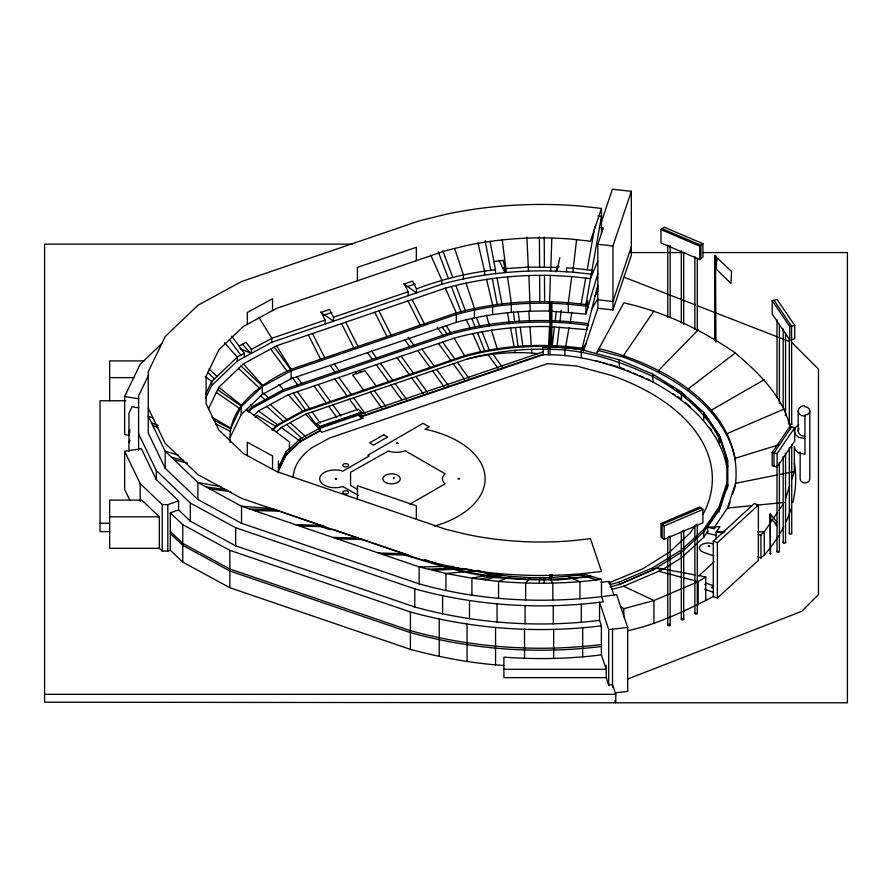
<?xml version="1.0" encoding="UTF-8"?>
<svg xmlns="http://www.w3.org/2000/svg" width="892" height="892" viewBox="0 0 892 892"><rect width="100%" height="100%" fill="white"/><g stroke="black" fill="none" stroke-linecap="round" stroke-linejoin="round"><path stroke-width="1.34" d="M597.818 261.055L590.471 278.65L571.739 276.542L550.364 275.405L549.338 311.074L585.866 314.062L597.818 273.744M551.825 238.365L550.698 270.945L572.842 272.127L591.931 274.268L591.931 270.332L572.842 268.191L566.565 267.856L566.565 271.792M247.664 411.134L252.436 406.585L283.511 389.67L450.616 332.616C495.272 320.295 542.392 317.541 588.263 323.685L586.791 329.639L549.539 326.595L548.513 346.43L582.197 349.207L585.866 343.788M549.873 320.574L550.409 310.829M539.236 583.145L539.582 579.778M539.638 579.265L539.794 577.648M544.053 583.156L544.399 579.8M544.455 579.287L544.622 577.67M556.151 271.893L556.798 266.507L559.195 266.641M552.248 345.65L554.478 326.862M555.181 320.852L556.318 311.297M557.054 345.906L559.273 327.119M559.986 321.109L561.28 310.182M571.739 276.542L568.327 302.644L568.327 312.1M576.567 239.692L572.842 272.127M581.138 304.083L585.732 278.114M587.204 269.808L594.852 226.59M585.866 314.062L585.866 304.607L601.487 216.321L597.941 215.92M569.007 327.643L565.595 347.345M571.828 312.222L570.1 323.227L588.263 325.268M559.841 257.688L556.965 271.279L556.965 267.344L528.465 267.098L504.905 268.637L504.905 272.573L499.007 260.23M581.584 350.701L597.818 285.027M597.818 287.001L595.979 294.438L597.818 288.963M804.963 436.288L801.284 435.519L798.964 433.512L798.184 430.992L798.184 410.922L798.964 408.402L801.284 406.395L804.595 405.626L804.963 406.741L807.383 407.298L809.144 408.826L809.791 410.922L809.791 478.826L809.144 480.922L807.383 482.449L804.963 483.007L802.555 482.449L800.793 480.922L800.146 478.826L800.146 452.088M798.184 430.992L798.964 428.483M809.791 410.922L809.144 413.007L807.383 414.535L804.963 415.092L804.963 454.262L798.741 453.069L795.307 450.103L794.27 446.747M682.48 548.993L703.755 529.413L719.063 506.868L726.857 483.063M726.857 485.426L719.063 509.22L703.755 531.777L682.48 551.356M727.816 484.891L720 508.786L707.467 527.239L707.467 533.338L707.824 532.825M716.008 538.991L716.008 532.178L720.045 526.637L707.467 527.239L714.659 528.867L714.659 526.893L727.448 508.061L735.532 483.341L776.977 475.001M727.872 508.73L730.002 502.218M732.555 494.413L735.532 485.304M785.495 498.606L789.71 485.705M791.828 479.249L794.359 471.511L794.359 446.847M615.268 692.816L627.667 691.434L627.667 627.455L616.64 594.663C550.966 604.263 483.23 601.877 419.162 583.914L241.509 523.258L197.901 499.52L165.21 468.278L148.25 433.111L148.25 371.696L165.21 336.529L197.901 305.287L241.509 281.549L419.162 220.893L445.955 214.281A274.201 158.308 0 0 1 579.945 206.03L601.487 208.449L590.471 241.241L571.739 239.145A216.265 124.858 0 0 0 466.059 245.646L445.376 250.752L276.509 308.409L243.338 326.461L218.83 349.898L206.108 376.268L206.108 403.641L218.83 430.011L243.338 453.448L276.509 471.489L445.376 529.146L466.059 534.252A216.265 124.858 0 0 0 571.739 540.764L590.471 538.668L601.487 571.46L579.945 573.868A274.201 158.308 0 0 1 445.955 565.628L419.162 559.005L241.509 498.349L197.901 474.622L165.21 443.369L148.25 408.202M600.873 223.502L612.403 189.204L631.335 191.323L631.335 255.302L612.96 309.959L597.818 308.253L583.368 351.236M597.818 308.253L597.818 244.285L603.327 227.884L600.807 227.605M612.96 309.959L612.96 245.98L631.335 191.323M631.335 246.839L612.96 301.496L597.818 299.79M129.585 435.385L124.635 434.594L124.635 396.505L140.189 364.248L161.731 343.654M148.618 375.086L138.606 395.836L138.606 450.616M128.961 431.895L129.998 429.743M128.961 433.858L129.998 431.717M128.961 442.22L129.998 440.079M205.439 394.509L211.683 381.575L237.283 357.101L244.33 353.265L231.764 336.217M205.439 398.445L211.683 385.511L237.283 361.037L271.848 342.227L441.875 284.18C477.253 274.379 514.026 270.198 550.698 270.945M208.516 408.67L218.83 387.295L243.338 363.858L276.509 345.817L445.376 288.161C479.495 278.705 514.996 274.68 550.364 275.405M230.214 442.443C226.88 406.44 262.348 382.59 291.093 369.31L456.291 312.902C498.338 301.306 542.704 298.798 585.866 304.607M230.214 429.442L241.175 406.741L262.281 386.57L291.093 370.882L456.291 314.475C498.338 302.89 542.704 300.37 585.866 306.19L587.705 300.715L587.705 308.599M230.214 437.325L241.175 414.613L262.281 394.442L291.093 378.754L456.291 322.347C486.541 313.984 517.984 310.438 549.338 311.074M278.438 467.308L285.853 451.932L289.443 448.498M278.438 470.262L285.853 454.887L300.147 441.217L320.261 430.278L307.985 413.375M278.438 470.853L285.853 455.478L300.147 441.808L320.261 430.869L320.261 426.733L316.827 423.377L358.328 409.205L361.762 412.561L361.762 418.471L358.328 415.115L358.328 413.342L319.414 426.621M596.313 353.41L623.831 302.834C663.96 311.765 701.547 329.683 735.287 352.976C758.746 372.945 782.719 396.081 790.134 427.09M595.131 295.899L597.818 291.249M591.931 308.822L597.818 298.653M695.202 525.477L689.917 533.26L669.167 552.36M702.673 514.461L704.167 512.264A209.375 120.877 0 0 0 611.31 375.376L576.466 365.988L547.465 363.635L329.594 438.028L312.267 447.461A86.502 49.941 0 0 0 293.1 477.465M682.48 556.864L703.755 537.285L708.137 530.84M772.193 452.456L789.799 426.532L794.727 427.647L794.727 441.038L777.133 466.951L772.193 465.836L772.193 452.456L777.133 453.571L794.727 427.647M791.594 426.945L773.988 452.857L773.988 466.248M777.322 512.632L764.299 531.822L760.943 534.921L758.222 534.754M778.861 510.38L783.455 503.612M653.947 310.951L623.698 355.295L623.698 357.257C671.866 374.908 724.003 406.217 735.532 460.149M596.48 353.6L598.933 350.578L598.933 348.605C661.987 363.735 743.66 407.889 735.532 483.988M591.931 576.5L557.678 579.99L528.465 579.733L525.622 583.089L525.622 600.115M424.904 559.563C458.087 572.151 493.544 577.771 528.9 579.22L530.261 577.615L549.338 577.682L585.866 574.704L601.487 579.332L601.487 596.358L603.327 601.821C540.452 609.994 475.938 605.779 414.791 588.887L235.678 527.73L190.33 503.055L156.278 470.497L138.606 433.869M698.191 329.85L658.775 370.269L658.775 372.243M715.942 255.87L714.693 255.87M770.666 514.294L770.041 514.294M770.041 553.575L770.666 553.575M248.455 411.959L252.436 408.157L283.511 391.242L450.616 334.188C489.396 323.45 530.026 320.094 570.1 323.227M253.707 415.549L258.49 410.978L288.183 394.822L454.117 338.168C485.125 329.594 517.393 325.948 549.539 326.595M255.268 417.244L257.141 415.46L275.717 426.365M271.971 429.933L277.423 424.726L302.767 410.944L465.033 355.529C503.043 345.059 543.172 342.907 582.197 348.226L582.197 349.207M272.584 430.334L277.423 425.707L302.767 411.926L465.033 356.521C492.172 349.017 520.393 345.862 548.513 346.43M276.487 431.996L281.214 427.48L305.677 414.167L467.218 359.008C494.101 351.615 522.088 348.482 549.94 349.296L550.899 349.352C586.59 349.631 620.932 361.65 652.955 376.58C686.55 394.632 718.997 422.083 726.857 461.209M289.443 449.089L300.147 438.864L320.261 427.915M713.288 596.603L713.288 541.243L754.298 503.512L758.378 504.995L758.378 560.354L717.38 598.086L713.288 596.603C685.97 610.541 657.995 624.199 627.756 630.689M717.38 598.086L717.38 542.726L758.378 504.995M698.949 575.764L714.124 561.793M705.527 585.107L704.736 584.36M757.877 556.887L760.943 558.002L764.299 554.902L764.299 531.822L757.509 531.777M798.741 424.67L795.307 427.636L794.27 430.992L795.307 434.359L798.741 437.325L804.963 438.507M708.226 546.183C712.641 547.03 706.91 545.971 709.04 546.462M708.438 545.993L709.296 546.25M549.94 346.943L550.498 301.608L550.899 346.988M660.983 229.59L664.139 227.125L702.907 243.683L702.907 257.063L699.752 259.527L660.983 242.97L660.983 229.59L699.752 246.136L702.907 243.683M735.287 352.976L688.39 388.734L688.39 390.696M668.008 553.073L642.619 568.906L608.645 583M610.072 584.572L619.238 582.097L652.955 567.691L681.466 549.929L681.466 557.801L663.113 569.241M619.238 582.097L619.238 584.461L652.955 570.055L681.466 552.293M694.968 574.916L656.947 567.803L619.728 584.349L610.072 586.936M611.968 589.389L623.698 586.222L658.775 571.248L662.6 568.862M705.762 600.004L705.762 576.923L698.191 581.651L653.947 600.55L623.831 608.667L620.442 606.515M409.852 504.192L445.13 483.821L444.64 483.419A15.432 8.909 0 0 1 444.383 474.511L445.13 473.842L405.158 450.761L403.831 451.24A15.432 8.909 0 0 1 388.399 450.984L350.556 472.281L350.556 485.382L357.781 489.541M764.299 379.68L711.537 410.041L711.537 412.004M239.045 346.085L246.058 342.272L251.354 349.452L251.354 353.388L239.981 348.716M251.354 349.452L271.848 338.291L325.167 320.083L321.243 312.312L329.549 309.479L333.474 317.251L333.474 321.187L320.451 312.022M784.224 409.015L727.448 433.456L727.448 435.43M660.983 523.548L699.752 506.99L702.907 509.455L702.907 522.846L664.139 539.392L660.983 536.939L660.983 523.548L664.139 526.012L664.139 539.392M700.9 507.894L662.132 524.44L662.132 537.831M664.139 526.012L702.907 509.455M528.465 579.733L506.355 578.373L498.561 581.417L471.913 578.217L445.955 573.5L419.162 566.888L241.509 506.232L197.901 482.494L165.21 451.252L148.25 416.085L153.257 418.248M507.548 577.904L511.294 576.444L530.261 577.615M627.879 678.979L801.785 611.299L818.466 594.607L818.466 369.121L791.84 342.495M178.59 500.88L156.278 479.562L141.349 448.631L124.635 451.319L140.189 483.564L162.232 504.638L167.819 504.638L178.59 500.88L178.59 509.945L190.33 521.162L235.678 545.848L414.791 606.995C474.711 623.508 537.876 628.001 599.547 620.353L601.375 625.827L601.375 654.862L606.226 669.268L606.226 677.63L608.734 685.089L612.514 684.666L615.77 694.333L615.77 702.796L847.4 702.796L847.4 252.581L702.762 252.581M503.913 665.488C472.281 663.47 441.005 657.594 410.42 649.376L229.846 587.716L182.76 562.094L170.327 550.219L170.327 512.822L178.59 509.945M159.322 548.312L159.322 516.814L141.85 500.111L109.671 500.111L109.671 548.312L159.322 548.312L162.232 551.1L167.819 551.1L170.327 550.219M322.826 315.5L331.846 312.423M407.555 286.566L415.293 283.924M333.474 317.251L408.179 291.751L404.254 283.979L412.55 281.136L416.475 288.908L416.475 292.844L403.452 283.678M416.475 288.908C441.897 279.296 468.445 272.707 495.473 269.763L490.076 241.342M320.261 426.733L361.762 412.561M361.762 413.743L543.195 351.794M319.414 428.394L358.328 415.115M543.195 354.157L361.762 416.107L359.019 412.316M361.762 416.698L543.195 354.748C581.506 353.801 618.691 365.876 652.955 382.088C686.55 400.14 718.997 427.591 726.857 466.717M735.532 458.176L778.671 444.84M480.52 579.254L490.745 576.5M492.328 576.076L497.245 574.749M485.237 579.822L495.473 577.068C464.007 574.448 434.148 563.543 404.254 554.98M497.045 576.645L501.962 575.318M772.193 300.682L777.133 299.567L794.727 325.48L794.727 338.871L789.799 339.986L772.193 314.062L772.193 300.682L789.799 326.595L789.799 339.986M789.799 326.595L794.727 325.48M467.218 359.008C490.299 353.21 514.372 351.27 538.054 353.645M779.653 474.466L794.359 471.511M484.59 575.753L471.913 578.217L471.913 595.243M486.541 575.373L492.629 574.192L511.294 576.444M493.9 261.467L503.333 260.33L504.905 268.637M528.9 579.22L550.364 579.309L571.739 578.161L590.471 576.065M601.487 579.332C567.39 583.881 532.825 584.26 498.561 581.417L498.561 598.454M601.03 582.286L609.292 581.361L614.042 595.51M170.327 512.822L182.76 524.697L229.846 550.319L410.42 611.979C472.347 629.05 537.642 633.71 601.375 625.827M599.547 620.353L599.547 602.245L608.734 629.574L627.667 627.455M601.375 644.526C537.642 652.409 472.347 647.748 410.42 630.677L229.846 569.018L182.76 543.395L170.327 531.52M601.375 646.488C537.642 654.382 472.347 649.711 410.42 632.64L229.846 570.991L182.76 545.358L170.327 533.483M606.226 677.63L503.913 677.63L503.913 657.125C536.36 659.601 569.085 658.932 601.375 654.862M727.448 508.061L752.369 505.608M756.528 505.195L784.224 502.475M463.372 571.906L445.955 573.5L445.955 590.526M466.059 571.661L474.433 570.891L492.629 574.192M502.508 267.823L504.905 267.678M428.706 569.241L448.42 568.215M451.452 568.048L458.22 567.702M433.133 570.334L452.857 569.308M455.89 569.152L465.368 568.65L474.433 570.891M441.875 566.598L419.162 566.888L419.162 583.914M445.376 566.554L453.571 566.442M726.857 489.563L726.857 458.845L719.063 435.051L703.755 412.505L681.466 391.989L652.955 374.216L619.238 359.81L581.272 349.575L564.904 347.735L543.195 346.877L543.195 354.748M543.195 347.467L549.94 347.534L549.94 354.815M352.139 244.118L44.6 244.118L44.6 702.205L615.77 702.796L614.956 700.376M630.443 252.581L684.688 252.581M144.158 360.925L109.671 360.925L109.671 400.764M109.671 377.628L133.811 377.628M125.761 400.753L100.027 400.753L100.027 531.61L109.671 531.61M804.963 416.207L801.284 415.438L798.964 413.431L798.184 410.922M109.671 516.814L159.322 516.814M100.027 523.247L109.671 523.247M503.913 669.268L606.226 669.268M44.6 694.333L615.77 694.333M716.733 531.509L724.884 531.565M249.838 509.076L275.372 509.745M253.986 510.492L279.519 511.161M295.497 524.663L321.02 525.332M299.645 526.079L325.167 526.748L271.848 508.54L241.509 506.232L241.509 523.258M332.85 537.408L358.372 538.088M336.998 538.835L362.52 539.504M378.498 552.995L404.031 553.676M382.646 554.423L408.179 555.092L333.474 529.58L329.549 529.48L321.243 526.648M393.952 477.666L393.472 478.781L393.874 477.677M549.94 302.053L551.858 302.165L551.858 345.472L550.899 345.416M716.008 532.178L724.181 532.669M597.818 244.285L612.96 245.98M506.355 578.373L493.9 577.492M206.13 486.976L226.769 489.686M209.642 488.883L230.805 491.67M124.635 396.505L138.784 398.78M138.695 407.822L132.061 406.752L128.961 413.186L128.961 451.374M220.993 486.742L197.901 482.494L197.901 499.52M697.667 575.418L705.762 576.923M706.576 533.137L716.265 535.334M171.587 457.34L183.663 460.328M174.074 459.726L187.498 463.037M658.775 571.248L698.191 581.651L698.191 604.731M598.933 350.578L623.698 357.257M595.666 360.714L600.405 361.996M602.981 362.687L606.85 363.735M609.426 364.427L617.153 366.512M581.138 575.228L585.732 576.589M587.204 577.035L596.759 579.856M178.489 455.255L165.21 451.252L165.21 468.278M478.012 570.311L488.515 573.891M713.288 541.243L717.38 542.726M705.773 583.034L713.555 585.854M704.535 589.166L713.622 592.455M151.551 422.931L158.085 425.339M152.844 425.618L157.962 427.502M623.987 277.167L695.002 304.796M697.589 305.811L789.253 341.491M662.132 228.686L700.9 245.244L700.9 258.635M619.728 367.214L624.757 369.355M627.266 370.425L631.023 372.031M633.532 373.101L637.301 374.707M639.809 375.777L643.567 377.394M646.076 378.464L649.844 380.07M568.327 576.667L571.739 578.161M572.842 578.64L579.945 581.74L579.945 598.777M623.698 586.222L653.947 600.55L653.947 623.631M213.344 419.909L230.214 428.517M215.752 423.923L230.214 431.304M656.947 567.803L661.474 570.222M358.484 495.461L342.84 486.541A15.432 8.909 0 0 1 319.704 478.826A15.432 8.909 0 0 1 342.84 471.121L369.221 456.002L367.861 455.21L423.098 423.321L429.23 426.867L425.049 429.275L428.528 429.966A91.62 52.896 0 0 1 485.025 476.908A91.62 52.896 0 0 1 434.594 526.102M211.85 417.055L230.214 427.87M665.053 382.713L667.35 384.14M670.784 386.281L673.07 387.708M676.504 389.849L679.938 391.989M673.07 393.807L675.367 395.234M677.652 396.661L681.087 398.802M217.648 389.759L240.873 405.793M216.355 392.435L239.58 408.469M250.206 404.968L252.436 406.585L252.436 408.157M258.49 410.978L277.423 424.726L277.423 425.707M281.214 427.48L299.032 440.414M246.448 409.573L289.443 442.008L289.443 452.043M205.193 376.391L211.683 381.575L211.683 385.511M218.83 387.295L241.175 405.169L241.175 414.613M263.441 393.194L268.537 397.821M260.955 396.026L265.024 399.728M270.309 404.544L286.856 419.597M290.156 422.607L305.722 436.768M266.808 406.451L283.344 421.503M286.644 424.514L302.21 438.686M683.25 394.353L686.305 397.163M690.375 400.909L701.569 411.212M685.29 402.325L690.375 407.008M241.063 366.043L261.69 385.545M238.565 368.429L259.204 387.931M209.018 368.942L217.001 376.491M207.524 372.265L214.515 378.877M358.328 413.342L363.234 418.136L321.733 432.308L320.261 430.869M242.446 344.29L250.853 353.578M278.85 384.508L283.511 389.67L283.511 391.242M288.183 394.822L302.767 410.944L302.767 411.926M305.677 414.167L320.261 430.278M224.461 342.796L237.283 357.101L237.283 361.037M243.338 363.858L262.281 384.987L262.281 394.442M274.19 347.077L290.725 369.511M270.677 348.984L287.213 371.418M229.355 339.629L240.818 355.172M492.953 354.258L502.118 366.868M488.225 354.882L497.914 368.229M442.142 327.074L447.048 333.831M437.169 327.364L442.9 335.247M442.677 342.071L454.942 358.974M457.406 362.353L468.858 378.13M438.518 343.487L450.795 360.39M453.248 363.78L464.71 379.546M421.927 349.162L434.192 366.066M436.645 369.444L448.107 385.221M408.112 337.276L413.843 345.171M417.768 350.578L430.044 367.482M432.497 370.86L443.948 386.637M404.79 339.83L409.696 346.587M401.166 356.243L413.442 373.146M415.895 376.524L427.357 392.302M397.018 357.659L409.294 374.562M411.747 377.94L423.198 393.718M371.585 351.158L376.491 357.926M380.416 363.334L392.692 380.237M395.145 383.616L406.596 399.393M367.437 352.574L372.343 359.342M376.268 364.75L388.544 381.653M390.997 385.032L401.634 399.683M376.089 385.901L365.04 370.693L352.596 374.941L363.635 390.15M359.666 370.414L360.892 372.109M374.395 390.696L385.846 406.473M355.518 371.83L356.744 373.525M370.247 392.112L381.698 407.889M334.232 363.914L339.138 370.682M330.085 365.33L334.991 372.098M338.915 377.506L351.192 394.409M353.645 397.787L365.229 413.743M334.768 378.922L347.033 395.825M349.497 399.203L357.525 410.264M318.165 384.586L330.441 401.489M332.894 404.868L340.922 415.928M314.017 386.002L326.282 402.905M328.735 406.284L336.775 417.356M296.88 376.669L301.786 383.426M292.732 378.085L297.638 384.842M297.415 391.677L309.68 408.581M312.144 411.959L320.172 423.02M293.267 393.093L305.532 409.997M773.988 300.269L791.594 326.193L791.717 424.313M704.624 414.022L720 436.667L727.816 460.562L727.816 486.943M709.999 428.048L711.537 430.312M549.338 577.682L550.364 579.309M550.698 579.822L552.839 583.19L552.839 600.227M446.223 325.636L450.616 332.616L450.616 334.188M454.117 338.168L465.033 356.521M258.847 317.351L271.848 338.291L271.848 342.227M276.509 345.817L291.093 369.31L291.093 378.754M412.104 299.511L424.38 323.796M407.956 300.938L420.221 325.223M378.899 310.851L391.175 335.136M374.752 312.267L387.028 336.552M345.695 322.19L357.971 346.475M341.547 323.606L353.823 347.891M312.501 333.53L324.766 357.815M308.342 334.946L320.618 359.231M130.02 500.568L124.635 489.407L124.635 451.319M466.059 319.169L470.084 327.81L470.084 329.382M472.76 333.563L481.134 352.541M430.803 255.134L441.875 280.244L441.875 284.18M445.376 288.161L456.291 312.902L456.291 322.347M476.395 317.552L479.773 326.048M482.081 331.869L489.318 350.065M471.79 318.388L475.168 326.885M477.488 332.705L484.724 350.902M442.755 250.786L452.857 277.535M455.89 285.563L465.368 310.661M438.318 251.879L448.42 278.627M451.452 286.655L460.93 311.754M486.452 315.188L489.463 325.859M491.414 330.174L497.502 349.564M454.664 248.545L463.372 274.926L463.372 278.873M466.059 283.054L474.433 308.42L474.433 317.875M726.579 462.892L727.816 466.672M477.934 242.914L484.59 271.079L484.59 275.015M486.541 279.33L492.629 305.12L492.629 314.564M507.459 312.479L509.354 323.473M510.547 327.877L514.294 347.546M497.045 278.07L501.962 303.994M485.125 240.673L490.745 270.332M492.328 278.639L497.245 304.562M502.263 239.993L506.355 272.394M507.548 276.799L511.294 302.867L511.294 312.323M518.152 311.721L519.456 321.276M520.27 327.275L522.823 346.04M513.357 312.01L514.662 321.566M515.476 327.576L518.029 346.33M528.867 311.163L529.558 322.224M529.993 326.673L531.353 346.497M605.936 665.22L606.125 667.918M526.904 237.105L528.465 271.034M528.9 275.483L530.261 311.152M544.209 237.038L544.399 267.031M544.455 275.427L544.622 301.652M539.392 237.06L539.582 267.054M539.638 275.45L539.794 301.663M791.717 533.338L791.717 444.461A1.204 0.691 0 0 1 791.639 444.818M789.799 426.532L789.799 429.208M789.331 338.012L789.331 424.113M789.331 447.45L789.331 533.55M785.551 333.307L785.551 415.248M785.551 453.537L785.551 542.414M783.176 328.936L783.176 406.707M783.176 456.526L783.176 542.626M779.396 324.242L779.396 403.396M779.396 551.49L779.396 462.613A1.204 0.691 0 0 1 779.329 462.97M777.133 453.571L777.133 466.951M777.01 319.871L777.01 397.631M777.01 465.591L777.01 551.691M760.943 534.921L760.943 558.002M719.063 435.051L719.063 442.923M719.063 506.868L719.063 511.986M715.942 342.127L715.484 255.424L714.693 255.681L714.693 340.744M703.755 412.505L703.755 420.377M703.755 529.413L703.755 537.285M699.752 246.136L699.752 259.527M697.288 258.223L697.288 330.43M697.288 524.463L697.288 613.339M694.89 256.673L694.89 328.892M694.89 526.012L694.89 613.495M683.718 252.425L683.718 324.643M683.718 619.137L683.718 530.261A1.204 0.691 0 0 1 682.659 531.03M681.466 391.989L681.466 399.861M681.321 250.875L681.321 323.094M681.321 531.799L681.321 619.293M670.148 245.244L670.148 317.452M670.148 536.047L670.148 624.924M667.751 245.088L667.751 317.296M667.751 537.597L667.751 625.091M652.955 374.216L652.955 382.088M652.955 567.691L652.955 570.055M623.831 608.667L623.831 616.818M619.238 359.81L619.238 367.694M612.514 629.15L612.514 687.085M608.734 629.574L608.734 685.089M601.487 208.449L601.487 233.347M582.677 627.923L582.677 656.958M581.272 349.575L581.272 357.447M581.316 604.285L581.316 622.404M564.904 347.735L564.904 355.618M553.664 629.473L553.664 658.508M553.252 605.791L553.252 623.898M551.858 574.348L551.858 577.057M550.899 574.403L550.899 578.462M550.498 301.608L550.498 347.456M550.498 575.563L550.498 578.339M549.94 574.571L549.94 578.652M548.301 346.854L548.301 354.726M531.632 349.285L531.632 353.009M525.076 605.679L525.076 623.787M524.529 629.351L524.529 658.396M515.041 350.3L515.041 352.619M498.717 352.262L498.717 353.488M497.067 603.951L497.067 622.07M495.562 627.578L495.562 664.975M495.473 269.763L495.473 273.71M469.482 600.639L469.482 618.747M467.04 624.144L467.04 661.541M442.599 595.756L442.599 613.863M439.243 619.093L439.243 656.49M416.341 260.665L416.341 247.285L357.413 267.399L357.413 280.79M416.341 519.233L416.341 505.853L357.413 485.727L357.413 499.119M414.791 588.887L414.791 606.995M410.42 611.979L410.42 649.376M408.179 291.751L408.179 295.687M325.167 320.083L325.167 324.03M316.827 423.377L316.827 425.54M300.147 438.864L300.147 441.808M285.853 451.932L285.853 455.478M278.438 460.807L278.438 472.894M272.562 310.561L272.562 298.753L247.296 312.501L247.296 324.309M272.562 469.337L272.562 455.957L247.296 442.209L247.296 455.589M244.33 353.265L244.33 357.201M235.678 527.73L235.678 545.848M229.846 550.319L229.846 587.716M190.33 503.055L190.33 521.162M182.76 524.697L182.76 562.094M167.819 504.638L167.819 551.1M162.232 504.638L162.232 551.1M156.278 470.497L156.278 479.562M140.189 483.564L140.189 501.248M794.393 463.071A292.888 169.101 0 0 1 792.832 502.419M791.026 508.919A292.888 169.101 0 0 1 786.108 521.787M783.711 526.737A292.888 169.101 0 0 1 779.898 533.661M778.504 535.958A292.888 169.101 0 0 1 764.399 554.935M712.63 543.785A8.675 5.006 0 0 0 700.666 545.369A8.675 5.006 0 0 0 703.409 552.271L710.757 554.935A8.675 5.006 0 0 0 713.923 555.638M791.639 423.956A1.204 0.691 0 0 1 790.959 424.86A1.204 0.691 0 0 1 789.398 424.469A1.204 0.691 0 0 1 790.078 423.566M785.484 414.892A1.204 0.691 0 0 1 785.306 415.572M791.46 533.015A1.204 0.691 0 0 1 791.271 533.996A1.204 0.691 0 0 1 789.576 533.884A1.204 0.691 0 0 1 789.766 532.903M779.151 551.156A1.204 0.691 0 0 1 778.961 552.137A1.204 0.691 0 0 1 777.267 552.025A1.204 0.691 0 0 1 777.456 551.044M785.306 453.203A1.204 0.691 0 0 1 785.484 453.894M785.306 542.08A1.204 0.691 0 0 1 785.116 543.061A1.204 0.691 0 0 1 783.421 542.949A1.204 0.691 0 0 1 783.611 541.979M697.053 613.005A1.204 0.691 0 0 1 696.808 613.975A1.204 0.691 0 0 1 695.113 613.83A1.204 0.691 0 0 1 695.37 612.86M683.004 618.58A1.204 0.691 0 0 1 683.528 619.594A1.204 0.691 0 0 1 681.689 619.717A1.204 0.691 0 0 1 681.8 618.658M669.435 624.367A1.204 0.691 0 0 1 669.825 625.493A1.204 0.691 0 0 1 667.874 625.314A1.204 0.691 0 0 1 668.822 624.322M697.053 524.128A1.204 0.691 0 0 1 696.808 525.098A1.204 0.691 0 0 1 695.113 524.953M670.059 536.404A1.204 0.691 0 0 1 668.476 536.772M716.833 260.196L715.93 268.827L730.961 283.422L731.574 271.491L715.774 256.628L716.833 260.196M776.709 521.731L775.962 523.716L776.542 525.644L774.289 521.909L770.788 519.099L770.577 514.383L776.709 521.731M770.131 514.115L770.432 553.798L770.131 514.115M712.084 587.025L711.939 587.895L713.243 587.438L712.084 587.025M383.716 434.772L369.623 442.9L373.492 445.141L387.585 437.002L383.716 434.772M335.816 478.435L335.124 478.826L336.496 479.227L335.816 478.435M397.353 442.9L396.505 443.402L398.211 443.402L397.353 442.9M458.722 478.335L457.875 478.826L459.581 478.826L458.722 478.335M344.256 493.856A2.888 1.672 0 0 0 348.594 492.417A2.888 1.672 0 0 0 344.256 490.968A2.888 1.672 0 0 0 344.256 493.856M387.206 483.174A8.675 5.006 0 0 0 400.229 478.826A8.675 5.006 0 0 0 387.206 474.488A8.675 5.006 0 0 0 387.206 483.174M344.256 466.694A2.888 1.672 0 0 0 348.594 465.245A2.888 1.672 0 0 0 344.256 463.807A2.888 1.672 0 0 0 344.256 466.694"/></g></svg>
